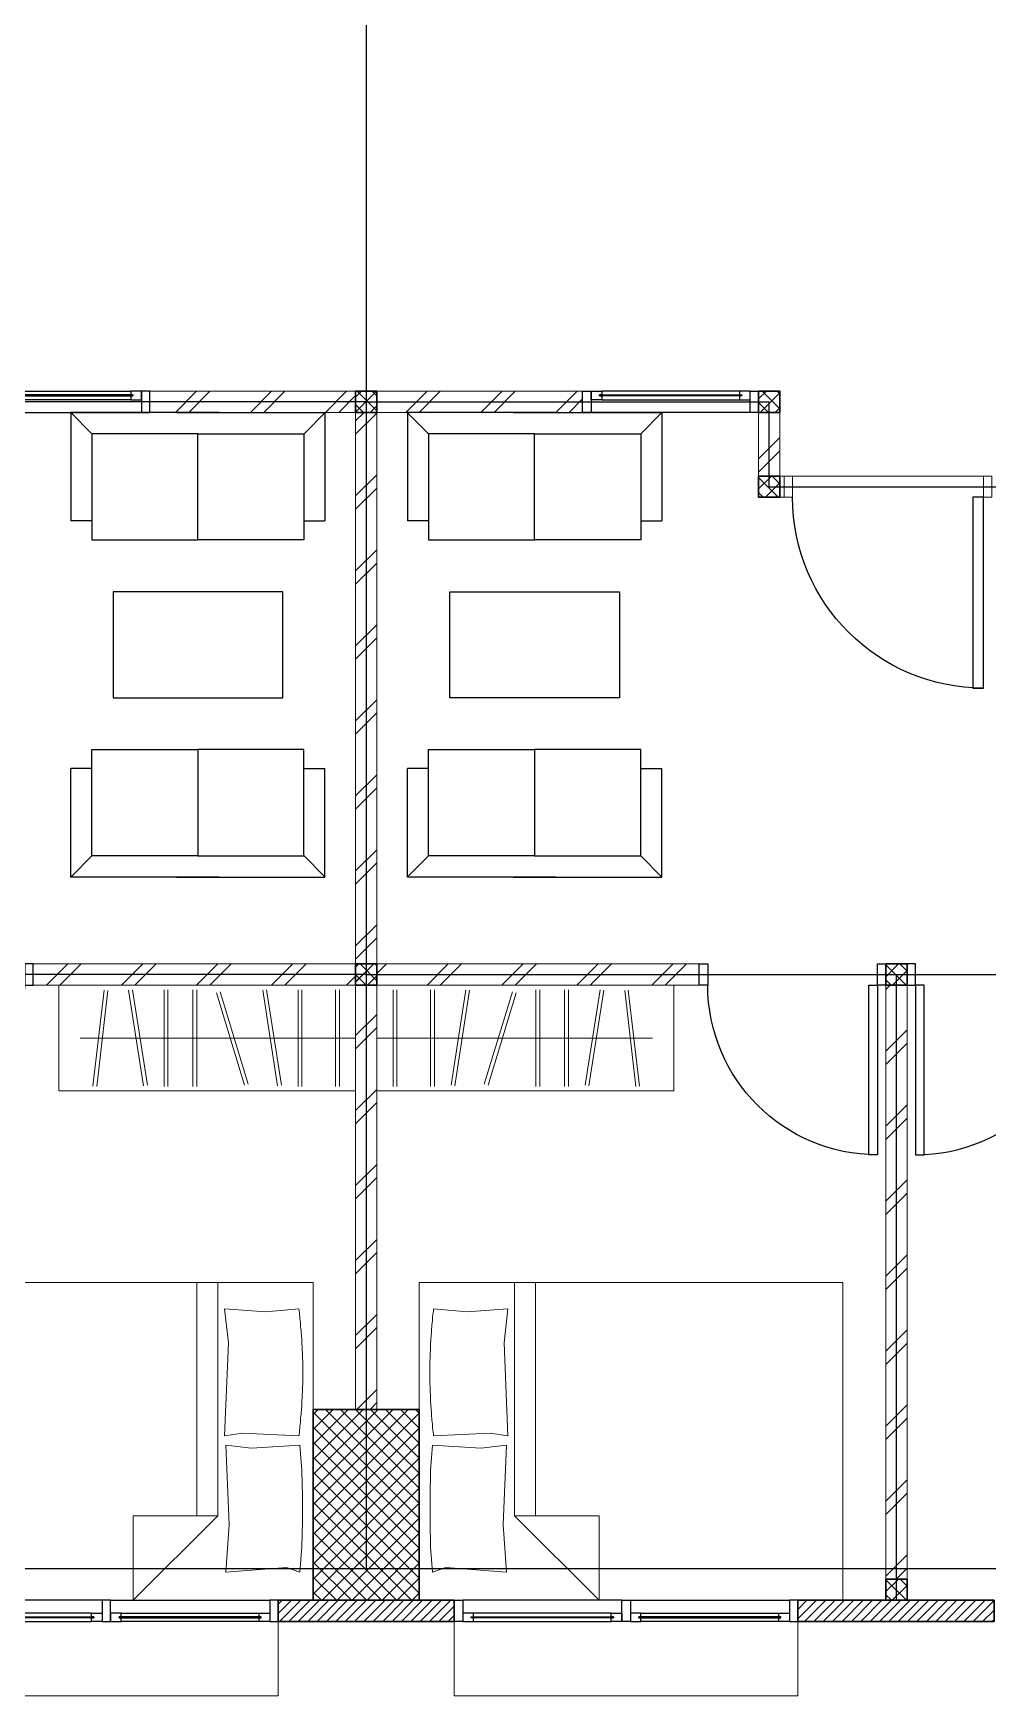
# Model space of a CAD drawing. Header units: millimetres. Extents: x -324 to 75, y -297 to 70.
# Drawn here: x -68.08 to -63.58, y 40.18 to 48.01 of the extents above; entities that cross this region are included whole.
import ezdxf

# ---------------------------------------------------------------- set-up
doc = ezdxf.new("R2010")
doc.units = ezdxf.units.MM
doc.layers.get('defpoints').update_dxf_attribs({"color": 1})
for name, color, linetype, lineweight in [('ars', 11, 'Continuous', 0), ('KOL', 1, 'Continuous', 30), ('KOLOM', 4, 'Continuous', 9), ('lan', 7, 'Continuous', 15), ('tem', 5, 'Continuous', 20)]:
    doc.layers.add(name, color=color, linetype=linetype, lineweight=lineweight)
doc.layers.add('as', color=1, linetype='Continuous', plot=False)
doc.layers.add('FURNITURE', color=68, linetype='Continuous')
doc.layers.add('Kusen', color=30, linetype='Continuous')
pattern_1 = [(225, (-499.568732, 382.94913), (0.0220970869, -0.0220970869), [])]
pattern_2 = [(45, (23.0428, -0.8551), (-0.1767767, 0.1767767), []), (45, (23.1053, -0.8551), (-0.1767767, 0.1767767), [])]

# ---------------------------------------------------------------- blocks, each defined once
blk = doc.blocks.new('T. J1')
at = {"layer": 'Kusen'}
for p, q in [((-0.7188, 0.1), (-0.0688, 0.1)), ((0.7212, 0.1), (0.0712, 0.1)), ((-0.0188, 0), (-0.7688, 0)), ((-0.0688, 0.06), (-0.7188, 0.06)), ((0.0212, 0), (0.7712, 0)), ((0.0712, 0.06), (0.7212, 0.06))]:
    blk.add_line(p, q, dxfattribs=at)
for points in [[(-0.8088, 0), (-0.7688, 0), (-0.7688, 0.1), (-0.8088, 0.1)], [(-0.0188, 0), (0.0212, 0), (0.0212, 0.1), (-0.0188, 0.1)], [(0.8112, 0), (0.7712, 0), (0.7712, 0.1), (0.8112, 0.1)]]:
    blk.add_lwpolyline(points, close=True, dxfattribs=at)
for points in [[(-0.7188, 0.0775), (-0.7188, 0.06), (-0.7688, 0.06), (-0.7688, 0.1), (-0.7188, 0.1), (-0.7188, 0.0825), (-0.7288, 0.0825), (-0.7288, 0.0775), (-0.7188, 0.0775)], [(-0.0688, 0.0775), (-0.0688, 0.06), (-0.0188, 0.06), (-0.0188, 0.1), (-0.0688, 0.1), (-0.0688, 0.0825), (-0.0588, 0.0825), (-0.0588, 0.0775), (-0.0688, 0.0775)], [(0.0712, 0.0775), (0.0712, 0.06), (0.0212, 0.06), (0.0212, 0.1), (0.0712, 0.1), (0.0712, 0.0825), (0.0612, 0.0825), (0.0612, 0.0775), (0.0712, 0.0775)], [(0.7212, 0.0775), (0.7212, 0.06), (0.7712, 0.06), (0.7712, 0.1), (0.7212, 0.1), (0.7212, 0.0825), (0.7312, 0.0825), (0.7312, 0.0775), (0.7212, 0.0775)]]:
    blk.add_lwpolyline(points, dxfattribs=at)
at = {"layer": 'Kusen', "color": 141}
for points in [[(-0.7288, 0.0775), (-0.0588, 0.0775), (-0.0588, 0.0825), (-0.7288, 0.0825)], [(0.7312, 0.0775), (0.0612, 0.0775), (0.0612, 0.0825), (0.7312, 0.0825)]]:
    blk.add_lwpolyline(points, close=True, dxfattribs=at)
blk = doc.blocks.new('P.80')
at = {"layer": 'Kusen'}
for points in [[(-69.8094, -74.8368), (-69.7694, -74.8368), (-69.7694, -74.0368), (-69.8094, -74.0368)], [(-70.6094, -74.9368), (-70.5694, -74.9368), (-70.5694, -74.8368), (-70.6094, -74.8368)], [(-69.7694, -74.9368), (-69.7294, -74.9368), (-69.7294, -74.8368), (-69.7694, -74.8368)]]:
    blk.add_lwpolyline(points, close=True, dxfattribs=at)
blk.add_arc((-69.7694, -74.8368), 0.8, 90, 180, dxfattribs=at)
blk = doc.blocks.new('K 10.10')
at = {"layer": 'ars'}
h = blk.add_hatch(dxfattribs=at)
h.set_pattern_fill('_USER', color=256, scale=0.05, angle=45, double=1, pattern_type=0)
h.set_pattern_definition([(45, (0, 0), (-0.035355339, 0.035355339), []), (135, (0, 0), (-0.035355339, -0.035355339), [])])
h.paths.add_polyline_path([(1560.5383, 1380.4069), (1560.6383, 1380.4069), (1560.6383, 1380.5069), (1560.5383, 1380.5069)])
at = {"layer": 'KOL'}
blk.add_lwpolyline([(1560.5383, 1380.4069), (1560.6383, 1380.4069), (1560.6383, 1380.5069), (1560.5383, 1380.5069)], close=True, dxfattribs=at)
blk = doc.blocks.new('P-90')
at = {"layer": 'Kusen'}
blk.add_lwpolyline([(374.6908, -21.5979), (374.7408, -21.5979), (374.7408, -22.4979), (374.6908, -22.4979)], close=True, dxfattribs=at)
at = {"layer": 'Kusen', "lineweight": 9}
for points in [[(373.8008, -22.4979), (373.8408, -22.4979), (373.8408, -22.5979), (373.8008, -22.5979)], [(374.7408, -22.4979), (374.7808, -22.4979), (374.7808, -22.5979), (374.7408, -22.5979)]]:
    blk.add_lwpolyline(points, close=True, dxfattribs=at)
at = {"layer": 'Kusen'}
blk.add_arc((374.7408, -22.4979), 0.9, 90, 180, dxfattribs=at)
blk = doc.blocks.new('BED1')
at = {"color": 0, "linetype": 'Continuous'}
for points in [[(1.9976, 0), (1.9976, 1.4976), (0, 1.4976), (0, 0), (1.9976, 0)], [(1.5484, 1.0993), (1.1489, 1.0993), (1.1489, 1.4976), (1.5484, 1.0993)], [(1.9346, 1.3656), (1.9443, 1.2458), (1.9467, 1.1259), (1.9467, 1.0061), (1.9443, 0.8862), (1.9346, 0.7663), (1.707, 0.7809), (1.586, 0.7663), (1.6017, 1.1404), (1.586, 1.3656), (1.8717, 1.3426), (1.9346, 1.3656)], [(1.4492, 1.0993), (1.4492, 0)], [(1.5484, 1.0993), (1.5484, 0)], [(1.9298, 0.1235), (1.7724, 0.138), (1.5799, 0.1235), (1.5981, 0.2833), (1.5799, 0.7228), (1.6634, 0.7094), (1.9298, 0.7228)], [(1.9298, 0.1235), (1.931, 0.1332), (1.9322, 0.1429), (1.9334, 0.1513), (1.9346, 0.161), (1.9346, 0.1707), (1.9358, 0.1804), (1.937, 0.1889), (1.9383, 0.1985), (1.9383, 0.2082), (1.9395, 0.2179), (1.9407, 0.2264), (1.9407, 0.2361), (1.9419, 0.2458), (1.9419, 0.2542), (1.9431, 0.2639), (1.9431, 0.2736), (1.9443, 0.2833), (1.9443, 0.2918), (1.9455, 0.3015), (1.9455, 0.3111), (1.9455, 0.3208), (1.9467, 0.3293), (1.9467, 0.339), (1.9467, 0.3487), (1.9467, 0.3584), (1.9479, 0.3668), (1.9479, 0.3765), (1.9479, 0.3862), (1.9479, 0.3959), (1.9479, 0.4044), (1.9479, 0.414), (1.9479, 0.4237), (1.9479, 0.4334), (1.9479, 0.4419), (1.9479, 0.4516), (1.9479, 0.4613), (1.9479, 0.4709), (1.9479, 0.4794), (1.9467, 0.4891), (1.9467, 0.4988), (1.9467, 0.5085), (1.9467, 0.5169), (1.9455, 0.5266), (1.9455, 0.5363), (1.9455, 0.546), (1.9443, 0.5545), (1.9443, 0.5642), (1.9431, 0.5738), (1.9431, 0.5835), (1.9419, 0.592), (1.9419, 0.6017), (1.9407, 0.6114), (1.9407, 0.6199), (1.9395, 0.6295), (1.9383, 0.6392), (1.9383, 0.6489), (1.937, 0.6574), (1.9358, 0.6671), (1.9346, 0.6768), (1.9346, 0.6864), (1.9334, 0.6949), (1.9322, 0.7046), (1.931, 0.7143), (1.9298, 0.7228)]]:
    blk.add_lwpolyline(points, dxfattribs=at)
blk = doc.blocks.new('LEMARI1')
for points in [[(0.6998, 0.4988), (-0.6998, 0.4988)], [(-0.6998, 0), (0.6998, 0), (0.6998, 0.4988), (-0.6998, 0.4988), (-0.6998, 0)], [(-0.5387, 0.4758), (-0.4855, 0.023)], [(-0.4685, 0.0254), (-0.5206, 0.477)], [(-0.3002, 0.4746), (-0.3705, 0.0242)], [(-0.3523, 0.0218), (-0.2821, 0.4709)], [(-0.2034, 0.477), (-0.2034, 0.0218)], [(-0.1852, 0.0218), (-0.1852, 0.477)], [(-0.0678, 0.477), (-0.0678, 0.0218)], [(-0.0496, 0.0218), (-0.0496, 0.477)], [(0.1755, 0.4722), (0.0436, 0.0363)], [(0.3317, 0.4746), (0.2627, 0.0242)], [(0.2797, 0.0218), (0.3499, 0.4709)], [(0.4286, 0.477), (0.4286, 0.0218)], [(0.4467, 0.0218), (0.4467, 0.477)], [(0.6053, 0.477), (0.6053, 0.0218)], [(0.6235, 0.0218), (0.6235, 0.477)], [(0.0605, 0.0315), (0.1937, 0.4673)], [(0.6998, 0.2494), (-0.5993, 0.2494)]]:
    blk.add_lwpolyline(points)
blk = doc.blocks.new('tamu02')
at = {"linetype": 'Continuous'}
for points in [[(-0.5005, 1.2448), (-0.5998, 1.3453)], [(0.1005, 1.3453), (-0.5985, 1.3453), (-0.5985, 0.8339)], [(-0.0993, 1.3453), (0.5998, 1.3453), (0.5998, 0.8339)], [(0.5005, 1.2448), (0.5998, 1.3453)], [(-0.4993, 0.7444), (0, 0.7444), (0, 1.2448), (-0.4993, 1.2448), (-0.4993, 0.7444)], [(0.5005, 0.7444), (0, 0.7444), (0, 1.2448), (0.5005, 1.2448), (0.5005, 0.7444)], [(-0.4993, 0.8339), (-0.5985, 0.8339)], [(0.5005, 0.8339), (0.5998, 0.8339)], [(-0.4993, -0.2444), (0, -0.2444), (0, -0.7448), (-0.4993, -0.7448), (-0.4993, -0.2444)], [(0.5005, -0.2444), (0, -0.2444), (0, -0.7448), (0.5005, -0.7448), (0.5005, -0.2444)], [(0.1005, -0.8453), (-0.5985, -0.8453), (-0.5985, -0.3339)], [(-0.4993, -0.3339), (-0.5985, -0.3339)], [(-0.0993, -0.8453), (0.5998, -0.8453), (0.5998, -0.3339)], [(0.5005, -0.3339), (0.5998, -0.3339)], [(-0.5005, -0.7448), (-0.5998, -0.8453)], [(0.5005, -0.7448), (0.5998, -0.8453)]]:
    blk.add_lwpolyline(points, dxfattribs=at)
blk.add_lwpolyline([(0.4, 0.5), (0.4, 0), (-0.4, 0), (-0.4, 0.5), (0.4, 0.5)])
blk = doc.blocks.new('T. J2')
at = {"layer": 'Kusen'}
for p, q in [((-0.3692, 0.1), (0.2808, 0.1)), ((-0.4192, 0), (0.3308, 0)), ((0.2808, 0.06), (-0.3692, 0.06))]:
    blk.add_line(p, q, dxfattribs=at)
for points in [[(-0.4592, 0), (-0.4192, 0), (-0.4192, 0.1), (-0.4592, 0.1)], [(0.3308, 0), (0.3708, 0), (0.3708, 0.1), (0.3308, 0.1)]]:
    blk.add_lwpolyline(points, close=True, dxfattribs=at)
for points in [[(-0.3692, 0.0775), (-0.3692, 0.06), (-0.4192, 0.06), (-0.4192, 0.1), (-0.3692, 0.1), (-0.3692, 0.0825), (-0.3792, 0.0825), (-0.3792, 0.0775), (-0.3692, 0.0775)], [(0.2808, 0.0775), (0.2808, 0.06), (0.3308, 0.06), (0.3308, 0.1), (0.2808, 0.1), (0.2808, 0.0825), (0.2908, 0.0825), (0.2908, 0.0775), (0.2808, 0.0775)]]:
    blk.add_lwpolyline(points, dxfattribs=at)
at = {"layer": 'Kusen', "color": 141}
blk.add_lwpolyline([(-0.3792, 0.0775), (0.2908, 0.0775), (0.2908, 0.0825), (-0.3792, 0.0825)], close=True, dxfattribs=at)
blk = doc.blocks.new('typikal-1a')
at = {"layer": 'as'}
for p, q in [((0, 5.5), (1.9, 5.5)), ((1.9, 5.1), (1.9, 5.5)), ((1.9, 5.1), (3, 5.1)), ((0, 2.8), (6.2, 2.8)), ((2.5, -0.15), (2.5, 2.8))]:
    blk.add_line(p, q, dxfattribs=at)
at = {"layer": 'KOL'}
blk.add_lwpolyline([(2.035, -0.15), (2.96, -0.15), (2.96, -0.25), (2.035, -0.25)], close=True, dxfattribs=at)
at = {"layer": 'lan'}
blk.add_line((2.91, 5.15), (2.01, 5.15), dxfattribs=at)
at = {"layer": 'tem'}
for points in [[(1.02, 5.45), (0.05, 5.45), (0.05, 5.55), (1.02, 5.55)], [(0.05, 2.85), (-0.05, 2.85), (-0.05, 5.45), (0.05, 5.45)], [(1.95, 5.45), (1.85, 5.45), (1.85, 5.15), (1.95, 5.15)], [(1.97, 5.15), (1.95, 5.15), (1.95, 5.05), (1.97, 5.05)], [(1.57, 2.75), (0.05, 2.75), (0.05, 2.85), (1.57, 2.85)], [(0.05, 2.75), (-0.05, 2.75), (-0.05, 0.75), (0.05, 0.75)], [(2.45, 2.75), (2.55, 2.75), (2.55, -0.05), (2.45, -0.05)]]:
    blk.add_lwpolyline(points, close=True, dxfattribs=at)
at = {"layer": 'ars', "rotation": 180}
for name, p in [('LEMARI1', (0.7498, 2.75)), ('BED1', (2.2476, 1.3476))]:
    blk.add_blockref(name, p, dxfattribs=at)
at = {"layer": 'FURNITURE'}
blk.add_blockref('tamu02', (0.7934, 4.1047), dxfattribs=at)
at = {"layer": 'KOLOM', "extrusion": (0, 0, -1), "zscale": -1}
for p in [(-1560.5883, -1374.9569), (-1562.4883, -1374.9569), (-1562.4883, -1375.3569), (-1560.5883, -1377.6569), (-1563.0883, -1377.6569), (-1563.0883, -1380.5569)]:
    blk.add_blockref('K 10.10', p, dxfattribs=at)
at = {"layer": 'Kusen', "xscale": -1}
blk.add_blockref('T. J2', (1.3908, 5.45), dxfattribs=at)
at = {"layer": 'Kusen', "xscale": -1, "rotation": 180}
for name, p in [('P-90', (-371.8308, -17.4479)), ('P.80', (72.1794, -72.0868)), ('T. J1', (1.2238, -0.15))]:
    blk.add_blockref(name, p, dxfattribs=at)
at = {"layer": 'Kusen', "rotation": 180}
blk.add_blockref('P.80', (-67.1794, -72.0868), dxfattribs=at)
blk = doc.blocks.new("k2'")
at = {"layer": 'ars'}
h = blk.add_hatch(dxfattribs=at)
h.set_pattern_fill('_USER', color=256, scale=0.05, angle=45, double=1, pattern_type=0)
h.set_pattern_definition([(45, (0, -4.95), (-0.03535534, 0.03535534), []), (135, (0, -4.95), (-0.03535534, -0.03535534), [])])
h.paths.add_polyline_path([(-0.25, -0.45), (0.25, -0.45), (0.25, 0.45), (-0.25, 0.45)])
at = {"layer": 'KOL'}
blk.add_lwpolyline([(-0.25, -0.45), (0.25, -0.45), (0.25, 0.45), (-0.25, 0.45)], close=True, dxfattribs=at)
blk = doc.blocks.new('A-2')
at = {"layer": 'ars'}
h = blk.add_hatch(dxfattribs=at)
h.set_pattern_fill('TEMBOK', color=256, scale=0.25)
h.set_pattern_definition([(45, (10.0928, -3.5551), (-0.1767767, 0.1767767), []), (45, (10.1553, -3.5551), (-0.1767767, 0.1767767), [])])
h.paths.add_polyline_path([(-13.94, 48.5695), (-14.91, 48.5695), (-14.91, 48.4695), (-13.94, 48.4695)])
h = blk.add_hatch(dxfattribs=at)
h.set_pattern_fill('TEMBOK', color=256, scale=0.25)
h.set_pattern_definition([(45, (22.4928, -3.5551), (-0.1767767, 0.1767767), []), (45, (22.5553, -3.5551), (-0.1767767, 0.1767767), [])])
h.paths.add_polyline_path([(-13.84, 48.5695), (-12.87, 48.5695), (-12.87, 48.4695), (-13.84, 48.4695)])
h = blk.add_hatch(dxfattribs=at)
h.set_pattern_fill('TEMBOK', color=256, scale=0.25)
h.set_pattern_definition([(45, (20.5428, -4.9551), (-0.1767767, 0.1767767), []), (45, (20.6053, -4.9551), (-0.1767767, 0.1767767), [])])
h.paths.add_polyline_path([(-13.84, 48.4695), (-13.94, 48.4695), (-13.94, 45.8695), (-13.84, 45.8695)])
h = blk.add_hatch(dxfattribs=at)
h.set_pattern_fill('TEMBOK', color=256, scale=0.25)
h.set_pattern_definition([(45, (22.4428, -7.2551), (-0.1767767, 0.1767767), []), (45, (22.5053, -7.2551), (-0.1767767, 0.1767767), [])])
h.paths.add_polyline_path([(-11.94, 48.4695), (-12.04, 48.4695), (-12.04, 48.1695), (-11.94, 48.1695)])
h = blk.add_hatch(dxfattribs=at)
h.set_pattern_fill('TEMBOK', color=256, scale=0.25)
h.set_pattern_definition([(45, (10.6428, -0.8551), (-0.1767767, 0.1767767), []), (45, (10.7053, -0.8551), (-0.1767767, 0.1767767), [])])
h.paths.add_polyline_path([(-13.94, 45.8695), (-15.46, 45.8695), (-15.46, 45.7695), (-13.94, 45.7695)])
h = blk.add_hatch(dxfattribs=at)
h.set_pattern_fill('TEMBOK', color=256, scale=0.25)
h.set_pattern_definition(pattern_2)
h.paths.add_polyline_path([(-13.84, 45.8695), (-12.32, 45.8695), (-12.32, 45.7695), (-13.84, 45.7695)])
h = blk.add_hatch(dxfattribs=at)
h.set_pattern_fill('TEMBOK', color=256, scale=0.25)
h.set_pattern_definition([(45, (-13.89, 0.49455), (-0.1767767, 0.1767767), []), (45, (-13.8275, 0.49455), (-0.1767767, 0.1767767), [])])
h.paths.add_polyline_path([(-13.84, 45.7695), (-13.94, 45.7695), (-13.94, 43.7695), (-13.84, 43.7695)])
h = blk.add_hatch(dxfattribs=at)
h.set_pattern_fill('TEMBOK', color=256, scale=0.25)
h.set_pattern_definition(pattern_2)
h.paths.add_polyline_path([(-11.34, 45.7695), (-11.44, 45.7695), (-11.44, 42.9695), (-11.34, 42.9695)])
h = blk.add_hatch(dxfattribs=at)
h.set_pattern_fill('ANSI31', color=256, scale=0.25, angle=180, style=0)
h.set_pattern_definition(pattern_1)
h.paths.add_polyline_path([(-14.305, 42.8695), (-13.475, 42.8695), (-13.475, 42.7695), (-14.305, 42.7695)])
h = blk.add_hatch(dxfattribs=at)
h.set_pattern_fill('ANSI31', color=256, scale=0.25, angle=180, style=0)
h.set_pattern_definition(pattern_1)
h.paths.add_polyline_path([(-11.855, 42.8695), (-10.93, 42.8695), (-10.93, 42.7695), (-11.855, 42.7695)])
at = {"layer": 'as'}
for p, q in [((-13.89, 56.1195), (-13.89, 43.0195)), ((-32.49, 43.0195), (41.91, 43.0195))]:
    blk.add_line(p, q, dxfattribs=at)
at = {"layer": 'KOL'}
blk.add_lwpolyline([(-14.305, 42.8695), (-13.475, 42.8695), (-13.475, 42.7695), (-14.305, 42.7695)], close=True, dxfattribs=at)
at = {"layer": 'lan'}
for p, q in [((-14.305, 42.7695), (-14.305, 42.4195)), ((-13.475, 42.7695), (-13.475, 42.4195)), ((-11.855, 42.7695), (-11.855, 42.4195)), ((-15.925, 42.4195), (-14.305, 42.4195)), ((-11.855, 42.4195), (-13.475, 42.4195))]:
    blk.add_line(p, q, dxfattribs=at)
at = {"layer": 'KOL', "xscale": -1, "rotation": 180}
blk.add_blockref("k2'", (-13.89, 43.3195), dxfattribs=at)
at = {"layer": 'lan', "xscale": -1}
blk.add_blockref('typikal-1a', (-13.89, 43.0195), dxfattribs=at)
at = {"layer": 'lan'}
blk.add_blockref('typikal-1a', (-13.89, 43.0195), dxfattribs=at)

msp = doc.modelspace()

# ---------------------------------------------------------------- block references
at = {"layer": 'defpoints'}
msp.add_blockref('A-2', (-52.6163, -2.2441), dxfattribs=at)

doc.saveas('drawing.dxf')
